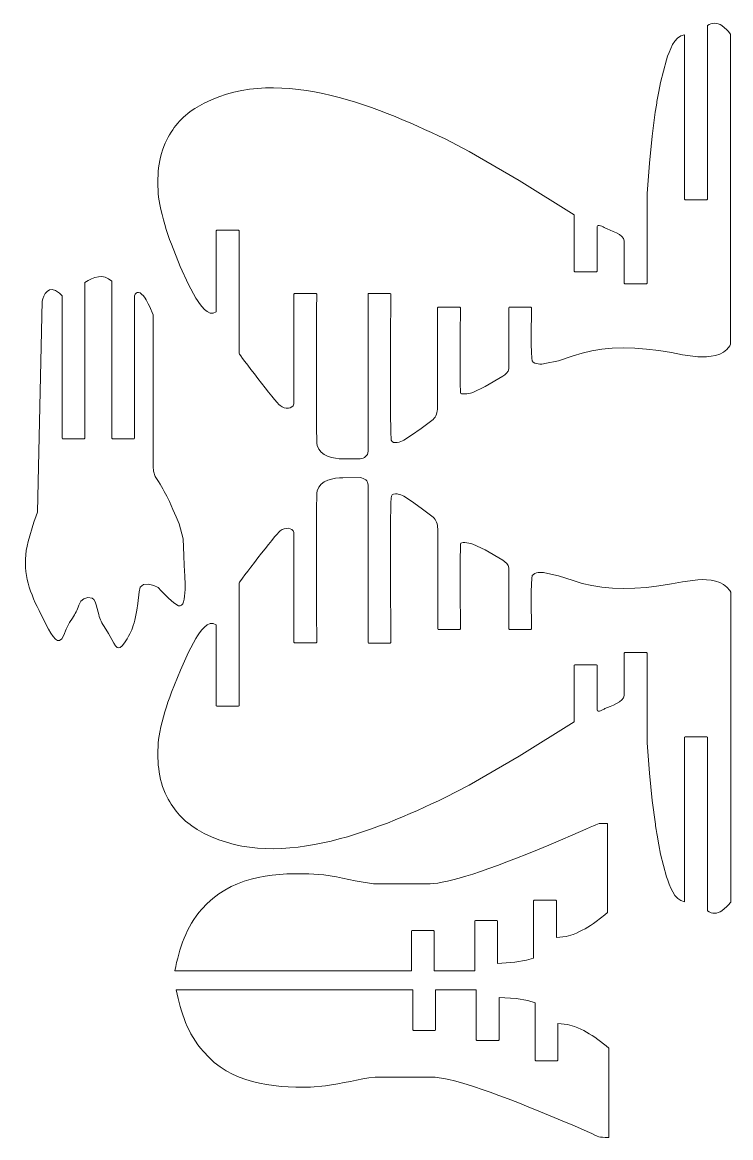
# Model space of a CAD drawing. Header units: inches. Extents: x -12.5 to 8.5, y -8.4 to 12.1.
# Drawn here: x -6.29 to -2.83, y 5.4 to 10.84 of the extents above; entities that cross this region are included whole.
import ezdxf

# ---------------------------------------------------------------- set-up
doc = ezdxf.new("R2010")
doc.units = ezdxf.units.IN
doc.header["$MEASUREMENT"] = 0
doc.layers.add('Layer 1', color=7, linetype='Continuous')

msp = doc.modelspace()

# ---------------------------------------------------------------- linework, layer by layer
at = {"layer": 'Layer 1', "color": 1, "lineweight": 9}
for points, knots in [([(-3.3493, 9.7701), (-3.3515, 9.8018), (-3.4172, 9.8209), (-3.4438, 9.8338), (-3.4438, 9.8338), (-3.4497, 9.8374), (-3.4814, 9.8559), (-3.4821, 9.8399), (-3.4821, 9.8399), (-3.4821, 9.8399), (-3.4821, 9.6227), (-3.4821, 9.6227), (-3.4821, 9.6227), (-3.4821, 9.6227), (-3.4849, 9.6199), (-3.4849, 9.6199), (-3.4849, 9.6199), (-3.4849, 9.6199), (-3.5904, 9.6199), (-3.5904, 9.6199), (-3.5904, 9.6199), (-3.5904, 9.6199), (-3.5932, 9.6227), (-3.5932, 9.6227), (-3.5932, 9.6227), (-3.5932, 9.6227), (-3.5932, 9.898), (-3.5932, 9.898), (-3.5932, 9.898), (-3.5932, 9.898), (-3.8616, 10.0655), (-3.8616, 10.0655), (-3.8616, 10.0655), (-3.8616, 10.0655), (-4.1068, 10.2068), (-4.1068, 10.2068), (-4.1068, 10.2068), (-4.1068, 10.2068), (-4.2235, 10.2676), (-4.2235, 10.2676), (-4.2235, 10.2676), (-4.5645, 10.4316), (-5.0698, 10.6419), (-5.4328, 10.4232), (-5.4328, 10.4232), (-5.4987, 10.3835), (-5.5464, 10.3319), (-5.5808, 10.2633), (-5.5808, 10.2633), (-5.6246, 10.1758), (-5.6305, 10.0798), (-5.621, 9.9839), (-5.621, 9.9839), (-5.621, 9.9839), (-5.6155, 9.9479), (-5.6155, 9.9479), (-5.6155, 9.9479), (-5.602, 9.8811), (-5.5824, 9.8174), (-5.5583, 9.7537), (-5.5583, 9.7537), (-5.5583, 9.7537), (-5.5151, 9.6454), (-5.5151, 9.6454), (-5.5151, 9.6454), (-5.5151, 9.6454), (-5.4753, 9.558), (-5.4753, 9.558), (-5.4753, 9.558), (-5.4753, 9.558), (-5.4389, 9.4914), (-5.4389, 9.4914), (-5.4389, 9.4914), (-5.4206, 9.4631), (-5.3811, 9.3947), (-5.3398, 9.4248), (-5.3398, 9.4248), (-5.3398, 9.4248), (-5.3398, 9.8194), (-5.3398, 9.8194), (-5.3398, 9.8194), (-5.3398, 9.8194), (-5.3369, 9.8222), (-5.3369, 9.8222), (-5.3369, 9.8222), (-5.3369, 9.8222), (-5.2315, 9.8222), (-5.2315, 9.8222), (-5.2315, 9.8222), (-5.2315, 9.8222), (-5.2287, 9.8194), (-5.2287, 9.8194), (-5.2287, 9.8194), (-5.2287, 9.8194), (-5.2287, 9.221), (-5.2287, 9.221), (-5.2287, 9.221), (-5.2272, 9.2165), (-5.0509, 8.9839), (-5.0285, 8.9668), (-5.0285, 8.9668), (-5.0037, 8.948), (-4.9676, 8.9495), (-4.9609, 8.9747), (-4.9609, 8.9747), (-4.9609, 8.9747), (-4.9609, 9.5102), (-4.9609, 9.5102), (-4.9609, 9.5102), (-4.9609, 9.5102), (-4.9581, 9.5131), (-4.9581, 9.5131), (-4.9581, 9.5131), (-4.9581, 9.5131), (-4.8527, 9.5131), (-4.8527, 9.5131), (-4.8527, 9.5131), (-4.8527, 9.5131), (-4.8498, 9.5102), (-4.8498, 9.5102), (-4.8498, 9.5102), (-4.8498, 9.4277), (-4.8546, 8.7974), (-4.8478, 8.7717), (-4.8478, 8.7717), (-4.8337, 8.7187), (-4.7667, 8.7075), (-4.7218, 8.7073), (-4.7218, 8.7073), (-4.7218, 8.7073), (-4.6385, 8.7068), (-4.6385, 8.7068), (-4.6385, 8.7068), (-4.6173, 8.7101), (-4.5994, 8.7205), (-4.5994, 8.7442), (-4.5994, 8.7442), (-4.5994, 8.7442), (-4.5994, 9.5114), (-4.5994, 9.5114), (-4.5994, 9.5114), (-4.5994, 9.5114), (-4.5966, 9.5142), (-4.5966, 9.5142), (-4.5966, 9.5142), (-4.5966, 9.5142), (-4.4912, 9.5142), (-4.4912, 9.5142), (-4.4912, 9.5142), (-4.4912, 9.5142), (-4.4884, 9.5114), (-4.4884, 9.5114), (-4.4884, 9.5114), (-4.4884, 9.4366), (-4.4932, 8.8162), (-4.4859, 8.7977), (-4.4859, 8.7977), (-4.4775, 8.7764), (-4.438, 8.7898), (-4.4253, 8.7979), (-4.4253, 8.7979), (-4.4253, 8.7979), (-4.3878, 8.8219), (-4.3878, 8.8219), (-4.3878, 8.8219), (-4.3878, 8.8219), (-4.3406, 8.8556), (-4.3406, 8.8556), (-4.3406, 8.8556), (-4.3406, 8.8556), (-4.2819, 8.8996), (-4.2819, 8.8996), (-4.2819, 8.8996), (-4.2661, 8.9132), (-4.2608, 8.9341), (-4.2598, 8.9573), (-4.2598, 8.9573), (-4.2598, 8.9573), (-4.2598, 9.4444), (-4.2598, 9.4444), (-4.2598, 9.4444), (-4.2598, 9.4444), (-4.2569, 9.4472), (-4.2569, 9.4472), (-4.2569, 9.4472), (-4.2569, 9.4472), (-4.1515, 9.4472), (-4.1515, 9.4472), (-4.1515, 9.4472), (-4.1515, 9.4472), (-4.1487, 9.4444), (-4.1487, 9.4444), (-4.1487, 9.4444), (-4.1487, 9.4051), (-4.1527, 9.0315), (-4.1471, 9.0264), (-4.1471, 9.0264), (-4.1395, 9.0195), (-4.0956, 9.0279), (-4.0883, 9.0314), (-4.0883, 9.0314), (-4.0883, 9.0314), (-4.0279, 9.0598), (-4.0279, 9.0598), (-4.0279, 9.0598), (-4.0279, 9.0598), (-3.9416, 9.1099), (-3.9416, 9.1099), (-3.9416, 9.1099), (-3.93, 9.1186), (-3.9138, 9.1308), (-3.913, 9.1467), (-3.913, 9.1467), (-3.913, 9.1467), (-3.913, 9.4446), (-3.913, 9.4446), (-3.913, 9.4446), (-3.913, 9.4446), (-3.9102, 9.4474), (-3.9102, 9.4474), (-3.9102, 9.4474), (-3.9102, 9.4474), (-3.8048, 9.4474), (-3.8048, 9.4474), (-3.8048, 9.4474), (-3.8048, 9.4474), (-3.802, 9.4446), (-3.802, 9.4446), (-3.802, 9.4446), (-3.802, 9.4114), (-3.8073, 9.1992), (-3.7983, 9.1847), (-3.7983, 9.1847), (-3.7871, 9.1666), (-3.7539, 9.1678), (-3.7365, 9.1716), (-3.7365, 9.1716), (-3.7365, 9.1716), (-3.6709, 9.1857), (-3.6709, 9.1857), (-3.6709, 9.1857), (-3.6709, 9.1857), (-3.5991, 9.2096), (-3.5991, 9.2096), (-3.5991, 9.2096), (-3.5991, 9.2096), (-3.5546, 9.2232), (-3.5546, 9.2232), (-3.5546, 9.2232), (-3.5546, 9.2232), (-3.5079, 9.2339), (-3.5079, 9.2339), (-3.5079, 9.2339), (-3.5079, 9.2339), (-3.4589, 9.2416), (-3.4589, 9.2416), (-3.4589, 9.2416), (-3.4589, 9.2416), (-3.4077, 9.2463), (-3.4077, 9.2463), (-3.4077, 9.2463), (-3.4077, 9.2463), (-3.3543, 9.2481), (-3.3543, 9.2481), (-3.3543, 9.2481), (-3.3543, 9.2481), (-3.2986, 9.2469), (-3.2986, 9.2469), (-3.2986, 9.2469), (-3.2986, 9.2469), (-3.2408, 9.2427), (-3.2408, 9.2427), (-3.2408, 9.2427), (-3.2408, 9.2427), (-3.1807, 9.2356), (-3.1807, 9.2356), (-3.1807, 9.2356), (-3.1807, 9.2356), (-3.1184, 9.2255), (-3.1184, 9.2255), (-3.1184, 9.2255), (-3.1184, 9.2255), (-3.0655, 9.2151), (-3.0655, 9.2151), (-3.0655, 9.2151), (-3.0655, 9.2151), (-2.9905, 9.2053), (-2.9905, 9.2053), (-2.9905, 9.2053), (-2.936, 9.203), (-2.8672, 9.2061), (-2.835, 9.258), (-2.835, 9.258), (-2.835, 9.258), (-2.8304, 9.2663), (-2.8304, 9.2663), (-2.8304, 9.2663), (-2.8304, 9.2663), (-2.8304, 10.7786), (-2.8304, 10.7786), (-2.8304, 10.7786), (-2.8304, 10.7786), (-2.8425, 10.7932), (-2.8425, 10.7932), (-2.8425, 10.7932), (-2.8425, 10.7932), (-2.8486, 10.7998), (-2.8486, 10.7998), (-2.8486, 10.7998), (-2.8486, 10.7998), (-2.873, 10.8205), (-2.873, 10.8205), (-2.873, 10.8205), (-2.8968, 10.8349), (-2.9205, 10.8367), (-2.9439, 10.8206), (-2.9439, 10.8206), (-2.9439, 10.8206), (-2.9439, 9.9735), (-2.9439, 9.9735), (-2.9439, 9.9735), (-2.9439, 9.9735), (-2.9467, 9.9707), (-2.9467, 9.9707), (-2.9467, 9.9707), (-2.9467, 9.9707), (-3.0522, 9.9707), (-3.0522, 9.9707), (-3.0522, 9.9707), (-3.0522, 9.9707), (-3.055, 9.9735), (-3.055, 9.9735), (-3.055, 9.9735), (-3.055, 9.9735), (-3.055, 10.7763), (-3.055, 10.7763), (-3.055, 10.7763), (-3.1078, 10.7685), (-3.1286, 10.6964), (-3.1437, 10.6541), (-3.1437, 10.6541), (-3.1437, 10.6541), (-3.1725, 10.5437), (-3.1725, 10.5437), (-3.1725, 10.5437), (-3.1725, 10.5437), (-3.1813, 10.4989), (-3.1813, 10.4989), (-3.1813, 10.4989), (-3.1813, 10.4989), (-3.1898, 10.4504), (-3.1898, 10.4504), (-3.1898, 10.4504), (-3.1898, 10.4504), (-3.1979, 10.3979), (-3.1979, 10.3979), (-3.1979, 10.3979), (-3.1979, 10.3979), (-3.2129, 10.2813), (-3.2129, 10.2813), (-3.2129, 10.2813), (-3.2129, 10.2813), (-3.2264, 10.1492), (-3.2264, 10.1492), (-3.2264, 10.1492), (-3.2264, 10.1492), (-3.2383, 10.0015), (-3.2383, 10.0015), (-3.2383, 10.0015), (-3.2383, 10.0015), (-3.2383, 9.5635), (-3.2383, 9.5635), (-3.2383, 9.5635), (-3.2383, 9.5635), (-3.2411, 9.5607), (-3.2411, 9.5607), (-3.2411, 9.5607), (-3.2411, 9.5607), (-3.3465, 9.5607), (-3.3465, 9.5607), (-3.3465, 9.5607), (-3.3465, 9.5607), (-3.3493, 9.5635), (-3.3493, 9.5635), (-3.3493, 9.5635), (-3.3493, 9.5635), (-3.3493, 9.7701), (-3.3493, 9.7701)], [0, 0, 0, 0, 0.010309, 0.010309, 0.010309, 0.010309, 0.020619, 0.020619, 0.020619, 0.020619, 0.030928, 0.030928, 0.030928, 0.030928, 0.041237, 0.041237, 0.041237, 0.041237, 0.051546, 0.051546, 0.051546, 0.051546, 0.061856, 0.061856, 0.061856, 0.061856, 0.072165, 0.072165, 0.072165, 0.072165, 0.082474, 0.082474, 0.082474, 0.082474, 0.092784, 0.092784, 0.092784, 0.092784, 0.103093, 0.103093, 0.103093, 0.103093, 0.113402, 0.113402, 0.113402, 0.113402, 0.123711, 0.123711, 0.123711, 0.123711, 0.134021, 0.134021, 0.134021, 0.134021, 0.14433, 0.14433, 0.14433, 0.14433, 0.154639, 0.154639, 0.154639, 0.154639, 0.164948, 0.164948, 0.164948, 0.164948, 0.175258, 0.175258, 0.175258, 0.175258, 0.185567, 0.185567, 0.185567, 0.185567, 0.195876, 0.195876, 0.195876, 0.195876, 0.206186, 0.206186, 0.206186, 0.206186, 0.216495, 0.216495, 0.216495, 0.216495, 0.226804, 0.226804, 0.226804, 0.226804, 0.237113, 0.237113, 0.237113, 0.237113, 0.247423, 0.247423, 0.247423, 0.247423, 0.257732, 0.257732, 0.257732, 0.257732, 0.268041, 0.268041, 0.268041, 0.268041, 0.278351, 0.278351, 0.278351, 0.278351, 0.28866, 0.28866, 0.28866, 0.28866, 0.298969, 0.298969, 0.298969, 0.298969, 0.309278, 0.309278, 0.309278, 0.309278, 0.319588, 0.319588, 0.319588, 0.319588, 0.329897, 0.329897, 0.329897, 0.329897, 0.340206, 0.340206, 0.340206, 0.340206, 0.350515, 0.350515, 0.350515, 0.350515, 0.360825, 0.360825, 0.360825, 0.360825, 0.371134, 0.371134, 0.371134, 0.371134, 0.381443, 0.381443, 0.381443, 0.381443, 0.391753, 0.391753, 0.391753, 0.391753, 0.402062, 0.402062, 0.402062, 0.402062, 0.412371, 0.412371, 0.412371, 0.412371, 0.42268, 0.42268, 0.42268, 0.42268, 0.43299, 0.43299, 0.43299, 0.43299, 0.443299, 0.443299, 0.443299, 0.443299, 0.453608, 0.453608, 0.453608, 0.453608, 0.463918, 0.463918, 0.463918, 0.463918, 0.474227, 0.474227, 0.474227, 0.474227, 0.484536, 0.484536, 0.484536, 0.484536, 0.494845, 0.494845, 0.494845, 0.494845, 0.505155, 0.505155, 0.505155, 0.505155, 0.515464, 0.515464, 0.515464, 0.515464, 0.525773, 0.525773, 0.525773, 0.525773, 0.536082, 0.536082, 0.536082, 0.536082, 0.546392, 0.546392, 0.546392, 0.546392, 0.556701, 0.556701, 0.556701, 0.556701, 0.56701, 0.56701, 0.56701, 0.56701, 0.57732, 0.57732, 0.57732, 0.57732, 0.587629, 0.587629, 0.587629, 0.587629, 0.597938, 0.597938, 0.597938, 0.597938, 0.608247, 0.608247, 0.608247, 0.608247, 0.618557, 0.618557, 0.618557, 0.618557, 0.628866, 0.628866, 0.628866, 0.628866, 0.639175, 0.639175, 0.639175, 0.639175, 0.649485, 0.649485, 0.649485, 0.649485, 0.659794, 0.659794, 0.659794, 0.659794, 0.670103, 0.670103, 0.670103, 0.670103, 0.680412, 0.680412, 0.680412, 0.680412, 0.690722, 0.690722, 0.690722, 0.690722, 0.701031, 0.701031, 0.701031, 0.701031, 0.71134, 0.71134, 0.71134, 0.71134, 0.721649, 0.721649, 0.721649, 0.721649, 0.731959, 0.731959, 0.731959, 0.731959, 0.742268, 0.742268, 0.742268, 0.742268, 0.752577, 0.752577, 0.752577, 0.752577, 0.762887, 0.762887, 0.762887, 0.762887, 0.773196, 0.773196, 0.773196, 0.773196, 0.783505, 0.783505, 0.783505, 0.783505, 0.793814, 0.793814, 0.793814, 0.793814, 0.804124, 0.804124, 0.804124, 0.804124, 0.814433, 0.814433, 0.814433, 0.814433, 0.824742, 0.824742, 0.824742, 0.824742, 0.835052, 0.835052, 0.835052, 0.835052, 0.845361, 0.845361, 0.845361, 0.845361, 0.85567, 0.85567, 0.85567, 0.85567, 0.865979, 0.865979, 0.865979, 0.865979, 0.876289, 0.876289, 0.876289, 0.876289, 0.886598, 0.886598, 0.886598, 0.886598, 0.896907, 0.896907, 0.896907, 0.896907, 0.907216, 0.907216, 0.907216, 0.907217, 0.917526, 0.917526, 0.917526, 0.917526, 0.927835, 0.927835, 0.927835, 0.927835, 0.938144, 0.938144, 0.938144, 0.938144, 0.948454, 0.948454, 0.948454, 0.948454, 0.958763, 0.958763, 0.958763, 0.958763, 0.969072, 0.969072, 0.969072, 0.969072, 0.979381, 0.979381, 0.979381, 0.979381, 0.989691, 0.989691, 0.989691, 0.989691, 1, 1, 1, 1]), ([(-6.2121, 8.4466), (-6.2121, 8.4466), (-6.1885, 9.4763), (-6.1885, 9.4763), (-6.1885, 9.4763), (-6.1838, 9.5033), (-6.159, 9.5635), (-6.1046, 9.5156), (-6.1046, 9.5156), (-6.1046, 9.5156), (-6.0922, 9.5026), (-6.0922, 9.5026), (-6.0922, 9.5026), (-6.0922, 9.5026), (-6.0922, 8.8077), (-6.0922, 8.8077), (-6.0922, 8.8077), (-6.0922, 8.8077), (-6.0894, 8.8049), (-6.0894, 8.8049), (-6.0894, 8.8049), (-6.0894, 8.8049), (-5.9839, 8.8049), (-5.9839, 8.8049), (-5.9839, 8.8049), (-5.9839, 8.8049), (-5.9811, 8.8077), (-5.9811, 8.8077), (-5.9811, 8.8077), (-5.9811, 8.8077), (-5.9811, 9.5677), (-5.9811, 9.5677), (-5.9811, 9.5677), (-5.9385, 9.5941), (-5.8901, 9.6135), (-5.8491, 9.5732), (-5.8491, 9.5732), (-5.8491, 9.5732), (-5.8491, 8.8077), (-5.8491, 8.8077), (-5.8491, 8.8077), (-5.8491, 8.8077), (-5.8463, 8.8049), (-5.8463, 8.8049), (-5.8463, 8.8049), (-5.8463, 8.8049), (-5.7409, 8.8049), (-5.7409, 8.8049), (-5.7409, 8.8049), (-5.7409, 8.8049), (-5.7381, 8.8077), (-5.7381, 8.8077), (-5.7381, 8.8077), (-5.7381, 8.8077), (-5.7381, 9.5029), (-5.7381, 9.5029), (-5.7381, 9.5029), (-5.7317, 9.5258), (-5.7096, 9.5259), (-5.6872, 9.4916), (-5.6872, 9.4916), (-5.6872, 9.4916), (-5.6821, 9.4833), (-5.6821, 9.4833), (-5.6821, 9.4833), (-5.6821, 9.4833), (-5.6712, 9.4629), (-5.6712, 9.4629), (-5.6712, 9.4629), (-5.6712, 9.4629), (-5.6656, 9.4512), (-5.6656, 9.4512), (-5.6656, 9.4512), (-5.6656, 9.4512), (-5.648, 9.4096), (-5.648, 9.4096), (-5.648, 9.4096), (-5.648, 9.4096), (-5.648, 8.7034), (-5.648, 8.7034), (-5.648, 8.7034), (-5.648, 8.7034), (-5.6481, 8.6699), (-5.6481, 8.6699), (-5.6481, 8.6699), (-5.6481, 8.6699), (-5.6461, 8.6466), (-5.6461, 8.6466), (-5.6461, 8.6466), (-5.6461, 8.6466), (-5.6371, 8.6214), (-5.6371, 8.6214), (-5.6371, 8.6214), (-5.6371, 8.6214), (-5.6213, 8.5958), (-5.6213, 8.5958), (-5.6213, 8.5958), (-5.6016, 8.563), (-5.5848, 8.5342), (-5.5685, 8.4993), (-5.5685, 8.4993), (-5.5685, 8.4993), (-5.5513, 8.4607), (-5.5513, 8.4607), (-5.5513, 8.4607), (-5.5513, 8.4607), (-5.5357, 8.4244), (-5.5357, 8.4244), (-5.5357, 8.4244), (-5.5357, 8.4244), (-5.5209, 8.3901), (-5.5209, 8.3901), (-5.5209, 8.3901), (-5.5209, 8.3901), (-5.5012, 8.3175), (-5.5012, 8.3175), (-5.5012, 8.3175), (-5.5012, 8.3175), (-5.498, 8.235), (-5.498, 8.235), (-5.498, 8.235), (-5.498, 8.235), (-5.4961, 8.1869), (-5.4961, 8.1869), (-5.4961, 8.1869), (-5.4961, 8.1537), (-5.4761, 7.9753), (-5.5236, 7.9903), (-5.5236, 7.9903), (-5.5236, 7.9903), (-5.547, 8.0052), (-5.547, 8.0052), (-5.547, 8.0052), (-5.547, 8.0052), (-5.5724, 8.027), (-5.5724, 8.027), (-5.5724, 8.027), (-5.5724, 8.027), (-5.608, 8.0627), (-5.608, 8.0627), (-5.608, 8.0627), (-5.608, 8.0627), (-5.6239, 8.0788), (-5.6239, 8.0788), (-5.6239, 8.0788), (-5.6239, 8.0788), (-5.6448, 8.089), (-5.6448, 8.089), (-5.6448, 8.089), (-5.6448, 8.089), (-5.6709, 8.095), (-5.6709, 8.095), (-5.6709, 8.095), (-5.6709, 8.095), (-5.6952, 8.0942), (-5.6952, 8.0942), (-5.6952, 8.0942), (-5.6952, 8.0942), (-5.711, 8.0818), (-5.711, 8.0818), (-5.711, 8.0818), (-5.711, 8.0818), (-5.7162, 8.0581), (-5.7162, 8.0581), (-5.7162, 8.0581), (-5.7162, 8.0581), (-5.7223, 8.0011), (-5.7223, 8.0011), (-5.7223, 8.0011), (-5.7223, 8.0011), (-5.7273, 7.9684), (-5.7273, 7.9684), (-5.7273, 7.9684), (-5.7273, 7.9684), (-5.7368, 7.9204), (-5.7368, 7.9204), (-5.7368, 7.9204), (-5.7483, 7.8801), (-5.7532, 7.8658), (-5.7749, 7.8298), (-5.7749, 7.8298), (-5.7749, 7.8298), (-5.7749, 7.8298), (-5.7749, 7.8298), (-5.7749, 7.8298), (-5.8142, 7.7672), (-5.821, 7.773), (-5.8493, 7.8254), (-5.8493, 7.8254), (-5.8493, 7.8254), (-5.8651, 7.8543), (-5.8651, 7.8543), (-5.8651, 7.8543), (-5.8651, 7.8543), (-5.8869, 7.8889), (-5.8869, 7.8889), (-5.8869, 7.8889), (-5.9036, 7.918), (-5.9074, 7.926), (-5.9161, 7.9587), (-5.9161, 7.9587), (-5.9161, 7.9587), (-5.9252, 7.9945), (-5.9252, 7.9945), (-5.9252, 7.9945), (-5.9252, 7.9945), (-5.9305, 8.0094), (-5.9305, 8.0094), (-5.9305, 8.0094), (-5.9305, 8.0094), (-5.937, 8.0203), (-5.937, 8.0203), (-5.937, 8.0203), (-5.937, 8.0203), (-5.9456, 8.027), (-5.9456, 8.027), (-5.9456, 8.027), (-5.9456, 8.027), (-5.9662, 8.0304), (-5.9662, 8.0304), (-5.9662, 8.0304), (-5.9662, 8.0304), (-5.9859, 8.0244), (-5.9859, 8.0244), (-5.9859, 8.0244), (-5.9859, 8.0244), (-6.0005, 8.0127), (-6.0005, 8.0127), (-6.0005, 8.0127), (-6.0005, 8.0127), (-6.0056, 8.0034), (-6.0056, 8.0034), (-6.0056, 8.0034), (-6.0056, 8.0034), (-6.0097, 7.9928), (-6.0097, 7.9928), (-6.0097, 7.9928), (-6.0198, 7.9676), (-6.0264, 7.9528), (-6.0418, 7.9301), (-6.0418, 7.9301), (-6.0418, 7.9301), (-6.0555, 7.9093), (-6.0555, 7.9093), (-6.0555, 7.9093), (-6.0555, 7.9093), (-6.072, 7.8756), (-6.072, 7.8756), (-6.072, 7.8756), (-6.1021, 7.7851), (-6.1262, 7.8212), (-6.1575, 7.8765), (-6.1575, 7.8765), (-6.1575, 7.8765), (-6.1936, 7.9466), (-6.1936, 7.9466), (-6.1936, 7.9466), (-6.1936, 7.9466), (-6.204, 7.9669), (-6.204, 7.9669), (-6.204, 7.9669), (-6.2566, 8.0707), (-6.286, 8.1641), (-6.2627, 8.2808), (-6.2627, 8.2808), (-6.2627, 8.2808), (-6.2572, 8.3036), (-6.2572, 8.3036), (-6.2572, 8.3036), (-6.2572, 8.3036), (-6.2298, 8.3981), (-6.2298, 8.3981), (-6.2298, 8.3981), (-6.2298, 8.3981), (-6.2181, 8.4295), (-6.2181, 8.4295), (-6.2181, 8.4295), (-6.2181, 8.4295), (-6.2121, 8.4466), (-6.2121, 8.4466)], [0, 0, 0, 0, 0.014286, 0.014286, 0.014286, 0.014286, 0.028571, 0.028571, 0.028571, 0.028571, 0.042857, 0.042857, 0.042857, 0.042857, 0.057143, 0.057143, 0.057143, 0.057143, 0.071429, 0.071429, 0.071429, 0.071429, 0.085714, 0.085714, 0.085714, 0.085714, 0.1, 0.1, 0.1, 0.1, 0.114286, 0.114286, 0.114286, 0.114286, 0.128571, 0.128571, 0.128571, 0.128571, 0.142857, 0.142857, 0.142857, 0.142857, 0.157143, 0.157143, 0.157143, 0.157143, 0.171429, 0.171429, 0.171429, 0.171429, 0.185714, 0.185714, 0.185714, 0.185714, 0.2, 0.2, 0.2, 0.2, 0.214286, 0.214286, 0.214286, 0.214286, 0.228571, 0.228571, 0.228571, 0.228571, 0.242857, 0.242857, 0.242857, 0.242857, 0.257143, 0.257143, 0.257143, 0.257143, 0.271429, 0.271429, 0.271429, 0.271429, 0.285714, 0.285714, 0.285714, 0.285714, 0.3, 0.3, 0.3, 0.3, 0.314286, 0.314286, 0.314286, 0.314286, 0.328571, 0.328571, 0.328571, 0.328571, 0.342857, 0.342857, 0.342857, 0.342857, 0.357143, 0.357143, 0.357143, 0.357143, 0.371429, 0.371429, 0.371429, 0.371429, 0.385714, 0.385714, 0.385714, 0.385714, 0.4, 0.4, 0.4, 0.4, 0.414286, 0.414286, 0.414286, 0.414286, 0.428571, 0.428571, 0.428571, 0.428571, 0.442857, 0.442857, 0.442857, 0.442857, 0.457143, 0.457143, 0.457143, 0.457143, 0.471429, 0.471429, 0.471429, 0.471429, 0.485714, 0.485714, 0.485714, 0.485714, 0.5, 0.5, 0.5, 0.5, 0.514286, 0.514286, 0.514286, 0.514286, 0.528571, 0.528571, 0.528571, 0.528571, 0.542857, 0.542857, 0.542857, 0.542857, 0.557143, 0.557143, 0.557143, 0.557143, 0.571429, 0.571429, 0.571429, 0.571429, 0.585714, 0.585714, 0.585714, 0.585714, 0.6, 0.6, 0.6, 0.6, 0.614286, 0.614286, 0.614286, 0.614286, 0.628571, 0.628571, 0.628571, 0.628571, 0.642857, 0.642857, 0.642857, 0.642857, 0.657143, 0.657143, 0.657143, 0.657143, 0.671429, 0.671429, 0.671429, 0.671429, 0.685714, 0.685714, 0.685714, 0.685714, 0.7, 0.7, 0.7, 0.7, 0.714286, 0.714286, 0.714286, 0.714286, 0.728571, 0.728571, 0.728571, 0.728571, 0.742857, 0.742857, 0.742857, 0.742857, 0.757143, 0.757143, 0.757143, 0.757143, 0.771429, 0.771429, 0.771429, 0.771429, 0.785714, 0.785714, 0.785714, 0.785714, 0.8, 0.8, 0.8, 0.8, 0.814286, 0.814286, 0.814286, 0.814286, 0.828571, 0.828571, 0.828571, 0.828571, 0.842857, 0.842857, 0.842857, 0.842857, 0.857143, 0.857143, 0.857143, 0.857143, 0.871429, 0.871429, 0.871429, 0.871429, 0.885714, 0.885714, 0.885714, 0.885714, 0.9, 0.9, 0.9, 0.9, 0.914286, 0.914286, 0.914286, 0.914286, 0.928571, 0.928571, 0.928571, 0.928571, 0.942857, 0.942857, 0.942857, 0.942857, 0.957143, 0.957143, 0.957143, 0.957143, 0.971429, 0.971429, 0.971429, 0.971429, 0.985714, 0.985714, 0.985714, 0.985714, 1, 1, 1, 1]), ([(-3.3491, 7.5524), (-3.3514, 7.5206), (-3.417, 7.5015), (-3.4436, 7.4886), (-3.4436, 7.4886), (-3.4495, 7.4851), (-3.4812, 7.4666), (-3.4819, 7.4825), (-3.4819, 7.4825), (-3.4819, 7.4825), (-3.4819, 7.6998), (-3.4819, 7.6998), (-3.4819, 7.6998), (-3.4819, 7.6998), (-3.4847, 7.7026), (-3.4847, 7.7026), (-3.4847, 7.7026), (-3.4847, 7.7026), (-3.5902, 7.7026), (-3.5902, 7.7026), (-3.5902, 7.7026), (-3.5902, 7.7026), (-3.593, 7.6998), (-3.593, 7.6998), (-3.593, 7.6998), (-3.593, 7.6998), (-3.593, 7.4244), (-3.593, 7.4244), (-3.593, 7.4244), (-3.593, 7.4244), (-3.8614, 7.257), (-3.8614, 7.257), (-3.8614, 7.257), (-3.8614, 7.257), (-4.1066, 7.1156), (-4.1066, 7.1156), (-4.1066, 7.1156), (-4.1066, 7.1156), (-4.2233, 7.0548), (-4.2233, 7.0548), (-4.2233, 7.0548), (-4.5644, 6.8908), (-5.0696, 6.6806), (-5.4327, 6.8992), (-5.4327, 6.8992), (-5.4985, 6.9389), (-5.5462, 6.9905), (-5.5806, 7.0591), (-5.5806, 7.0591), (-5.6245, 7.1466), (-5.6303, 7.2427), (-5.6208, 7.3385), (-5.6208, 7.3385), (-5.6208, 7.3385), (-5.6153, 7.3745), (-5.6153, 7.3745), (-5.6153, 7.3745), (-5.6018, 7.4413), (-5.5822, 7.505), (-5.5581, 7.5687), (-5.5581, 7.5687), (-5.5581, 7.5687), (-5.5149, 7.677), (-5.5149, 7.677), (-5.5149, 7.677), (-5.5149, 7.677), (-5.4751, 7.7644), (-5.4751, 7.7644), (-5.4751, 7.7644), (-5.4751, 7.7644), (-5.4388, 7.831), (-5.4388, 7.831), (-5.4388, 7.831), (-5.4205, 7.8593), (-5.3809, 7.9277), (-5.3396, 7.8977), (-5.3396, 7.8977), (-5.3396, 7.8977), (-5.3396, 7.503), (-5.3396, 7.503), (-5.3396, 7.503), (-5.3396, 7.503), (-5.3368, 7.5002), (-5.3368, 7.5002), (-5.3368, 7.5002), (-5.3368, 7.5002), (-5.2313, 7.5002), (-5.2313, 7.5002), (-5.2313, 7.5002), (-5.2313, 7.5002), (-5.2285, 7.503), (-5.2285, 7.503), (-5.2285, 7.503), (-5.2285, 7.503), (-5.2285, 8.1014), (-5.2285, 8.1014), (-5.2285, 8.1014), (-5.227, 8.1059), (-5.0508, 8.3386), (-5.0283, 8.3556), (-5.0283, 8.3556), (-5.0036, 8.3745), (-4.9674, 8.3729), (-4.9607, 8.3477), (-4.9607, 8.3477), (-4.9607, 8.3477), (-4.9607, 7.8122), (-4.9607, 7.8122), (-4.9607, 7.8122), (-4.9607, 7.8122), (-4.9579, 7.8094), (-4.9579, 7.8094), (-4.9579, 7.8094), (-4.9579, 7.8094), (-4.8525, 7.8094), (-4.8525, 7.8094), (-4.8525, 7.8094), (-4.8525, 7.8094), (-4.8496, 7.8122), (-4.8496, 7.8122), (-4.8496, 7.8122), (-4.8496, 7.8948), (-4.8544, 8.525), (-4.8476, 8.5508), (-4.8476, 8.5508), (-4.8335, 8.6038), (-4.7665, 8.6149), (-4.7217, 8.6151), (-4.7217, 8.6151), (-4.7217, 8.6151), (-4.6383, 8.6156), (-4.6383, 8.6156), (-4.6383, 8.6156), (-4.6171, 8.6124), (-4.5992, 8.6019), (-4.5992, 8.5783), (-4.5992, 8.5783), (-4.5992, 8.5783), (-4.5992, 7.811), (-4.5992, 7.811), (-4.5992, 7.811), (-4.5992, 7.811), (-4.5964, 7.8082), (-4.5964, 7.8082), (-4.5964, 7.8082), (-4.5964, 7.8082), (-4.491, 7.8082), (-4.491, 7.8082), (-4.491, 7.8082), (-4.491, 7.8082), (-4.4882, 7.811), (-4.4882, 7.811), (-4.4882, 7.811), (-4.4882, 7.8858), (-4.493, 8.5063), (-4.4857, 8.5247), (-4.4857, 8.5247), (-4.4773, 8.546), (-4.4378, 8.5326), (-4.4251, 8.5245), (-4.4251, 8.5245), (-4.4251, 8.5245), (-4.3876, 8.5006), (-4.3876, 8.5006), (-4.3876, 8.5006), (-4.3876, 8.5006), (-4.3404, 8.4668), (-4.3404, 8.4668), (-4.3404, 8.4668), (-4.3404, 8.4668), (-4.2818, 8.4228), (-4.2818, 8.4228), (-4.2818, 8.4228), (-4.2659, 8.4093), (-4.2607, 8.3883), (-4.2596, 8.3651), (-4.2596, 8.3651), (-4.2596, 8.3651), (-4.2596, 7.8781), (-4.2596, 7.8781), (-4.2596, 7.8781), (-4.2596, 7.8781), (-4.2567, 7.8753), (-4.2567, 7.8753), (-4.2567, 7.8753), (-4.2567, 7.8753), (-4.1513, 7.8753), (-4.1513, 7.8753), (-4.1513, 7.8753), (-4.1513, 7.8753), (-4.1485, 7.8781), (-4.1485, 7.8781), (-4.1485, 7.8781), (-4.1485, 7.9173), (-4.1525, 8.291), (-4.1469, 8.2961), (-4.1469, 8.2961), (-4.1393, 8.303), (-4.0954, 8.2945), (-4.0881, 8.2911), (-4.0881, 8.2911), (-4.0881, 8.2911), (-4.0277, 8.2626), (-4.0277, 8.2626), (-4.0277, 8.2626), (-4.0277, 8.2626), (-3.9414, 8.2126), (-3.9414, 8.2126), (-3.9414, 8.2126), (-3.9298, 8.2039), (-3.9136, 8.1917), (-3.9128, 8.1757), (-3.9128, 8.1757), (-3.9128, 8.1757), (-3.9128, 7.8778), (-3.9128, 7.8778), (-3.9128, 7.8778), (-3.9128, 7.8778), (-3.91, 7.875), (-3.91, 7.875), (-3.91, 7.875), (-3.91, 7.875), (-3.8046, 7.875), (-3.8046, 7.875), (-3.8046, 7.875), (-3.8046, 7.875), (-3.8018, 7.8778), (-3.8018, 7.8778), (-3.8018, 7.8778), (-3.8018, 7.9111), (-3.8071, 8.1232), (-3.7981, 8.1377), (-3.7981, 8.1377), (-3.7869, 8.1558), (-3.7537, 8.1546), (-3.7364, 8.1509), (-3.7364, 8.1509), (-3.7364, 8.1509), (-3.6707, 8.1368), (-3.6707, 8.1368), (-3.6707, 8.1368), (-3.6707, 8.1368), (-3.599, 8.1129), (-3.599, 8.1129), (-3.599, 8.1129), (-3.599, 8.1129), (-3.5544, 8.0992), (-3.5544, 8.0992), (-3.5544, 8.0992), (-3.5544, 8.0992), (-3.5077, 8.0885), (-3.5077, 8.0885), (-3.5077, 8.0885), (-3.5077, 8.0885), (-3.4587, 8.0808), (-3.4587, 8.0808), (-3.4587, 8.0808), (-3.4587, 8.0808), (-3.4075, 8.0761), (-3.4075, 8.0761), (-3.4075, 8.0761), (-3.4075, 8.0761), (-3.3541, 8.0744), (-3.3541, 8.0744), (-3.3541, 8.0744), (-3.3541, 8.0744), (-3.2984, 8.0756), (-3.2984, 8.0756), (-3.2984, 8.0756), (-3.2984, 8.0756), (-3.2406, 8.0797), (-3.2406, 8.0797), (-3.2406, 8.0797), (-3.2406, 8.0797), (-3.1805, 8.0869), (-3.1805, 8.0869), (-3.1805, 8.0869), (-3.1805, 8.0869), (-3.1182, 8.0969), (-3.1182, 8.0969), (-3.1182, 8.0969), (-3.1182, 8.0969), (-3.0653, 8.1073), (-3.0653, 8.1073), (-3.0653, 8.1073), (-3.0653, 8.1073), (-2.9903, 8.1172), (-2.9903, 8.1172), (-2.9903, 8.1172), (-2.9358, 8.1195), (-2.867, 8.1163), (-2.8348, 8.0644), (-2.8348, 8.0644), (-2.8348, 8.0644), (-2.8302, 8.0561), (-2.8302, 8.0561), (-2.8302, 8.0561), (-2.8302, 8.0561), (-2.8302, 6.5439), (-2.8302, 6.5439), (-2.8302, 6.5439), (-2.8302, 6.5439), (-2.8423, 6.5292), (-2.8423, 6.5292), (-2.8423, 6.5292), (-2.8423, 6.5292), (-2.8484, 6.5226), (-2.8484, 6.5226), (-2.8484, 6.5226), (-2.8484, 6.5226), (-2.8728, 6.5019), (-2.8728, 6.5019), (-2.8728, 6.5019), (-2.8966, 6.4875), (-2.9203, 6.4857), (-2.9437, 6.5019), (-2.9437, 6.5019), (-2.9437, 6.5019), (-2.9437, 7.3489), (-2.9437, 7.3489), (-2.9437, 7.3489), (-2.9437, 7.3489), (-2.9465, 7.3517), (-2.9465, 7.3517), (-2.9465, 7.3517), (-2.9465, 7.3517), (-3.052, 7.3517), (-3.052, 7.3517), (-3.052, 7.3517), (-3.052, 7.3517), (-3.0548, 7.3489), (-3.0548, 7.3489), (-3.0548, 7.3489), (-3.0548, 7.3489), (-3.0548, 6.5461), (-3.0548, 6.5461), (-3.0548, 6.5461), (-3.1076, 6.554), (-3.1284, 6.626), (-3.1435, 6.6683), (-3.1435, 6.6683), (-3.1435, 6.6683), (-3.1723, 6.7787), (-3.1723, 6.7787), (-3.1723, 6.7787), (-3.1723, 6.7787), (-3.1811, 6.8235), (-3.1811, 6.8235), (-3.1811, 6.8235), (-3.1811, 6.8235), (-3.1896, 6.872), (-3.1896, 6.872), (-3.1896, 6.872), (-3.1896, 6.872), (-3.1977, 6.9245), (-3.1977, 6.9245), (-3.1977, 6.9245), (-3.1977, 6.9245), (-3.2127, 7.0411), (-3.2127, 7.0411), (-3.2127, 7.0411), (-3.2127, 7.0411), (-3.2262, 7.1733), (-3.2262, 7.1733), (-3.2262, 7.1733), (-3.2262, 7.1733), (-3.2381, 7.321), (-3.2381, 7.321), (-3.2381, 7.321), (-3.2381, 7.321), (-3.2381, 7.7589), (-3.2381, 7.7589), (-3.2381, 7.7589), (-3.2381, 7.7589), (-3.2409, 7.7618), (-3.2409, 7.7618), (-3.2409, 7.7618), (-3.2409, 7.7618), (-3.3463, 7.7618), (-3.3463, 7.7618), (-3.3463, 7.7618), (-3.3463, 7.7618), (-3.3491, 7.7589), (-3.3491, 7.7589), (-3.3491, 7.7589), (-3.3491, 7.7589), (-3.3491, 7.5524), (-3.3491, 7.5524)], [0, 0, 0, 0, 0.010309, 0.010309, 0.010309, 0.010309, 0.020619, 0.020619, 0.020619, 0.020619, 0.030928, 0.030928, 0.030928, 0.030928, 0.041237, 0.041237, 0.041237, 0.041237, 0.051546, 0.051546, 0.051546, 0.051546, 0.061856, 0.061856, 0.061856, 0.061856, 0.072165, 0.072165, 0.072165, 0.072165, 0.082474, 0.082474, 0.082474, 0.082474, 0.092784, 0.092784, 0.092784, 0.092784, 0.103093, 0.103093, 0.103093, 0.103093, 0.113402, 0.113402, 0.113402, 0.113402, 0.123711, 0.123711, 0.123711, 0.123711, 0.134021, 0.134021, 0.134021, 0.134021, 0.14433, 0.14433, 0.14433, 0.14433, 0.154639, 0.154639, 0.154639, 0.154639, 0.164948, 0.164948, 0.164948, 0.164948, 0.175258, 0.175258, 0.175258, 0.175258, 0.185567, 0.185567, 0.185567, 0.185567, 0.195876, 0.195876, 0.195876, 0.195876, 0.206186, 0.206186, 0.206186, 0.206186, 0.216495, 0.216495, 0.216495, 0.216495, 0.226804, 0.226804, 0.226804, 0.226804, 0.237113, 0.237113, 0.237113, 0.237113, 0.247423, 0.247423, 0.247423, 0.247423, 0.257732, 0.257732, 0.257732, 0.257732, 0.268041, 0.268041, 0.268041, 0.268041, 0.278351, 0.278351, 0.278351, 0.278351, 0.28866, 0.28866, 0.28866, 0.28866, 0.298969, 0.298969, 0.298969, 0.298969, 0.309278, 0.309278, 0.309278, 0.309278, 0.319588, 0.319588, 0.319588, 0.319588, 0.329897, 0.329897, 0.329897, 0.329897, 0.340206, 0.340206, 0.340206, 0.340206, 0.350515, 0.350515, 0.350515, 0.350515, 0.360825, 0.360825, 0.360825, 0.360825, 0.371134, 0.371134, 0.371134, 0.371134, 0.381443, 0.381443, 0.381443, 0.381443, 0.391753, 0.391753, 0.391753, 0.391753, 0.402062, 0.402062, 0.402062, 0.402062, 0.412371, 0.412371, 0.412371, 0.412371, 0.42268, 0.42268, 0.42268, 0.42268, 0.43299, 0.43299, 0.43299, 0.43299, 0.443299, 0.443299, 0.443299, 0.443299, 0.453608, 0.453608, 0.453608, 0.453608, 0.463918, 0.463918, 0.463918, 0.463918, 0.474227, 0.474227, 0.474227, 0.474227, 0.484536, 0.484536, 0.484536, 0.484536, 0.494845, 0.494845, 0.494845, 0.494845, 0.505155, 0.505155, 0.505155, 0.505155, 0.515464, 0.515464, 0.515464, 0.515464, 0.525773, 0.525773, 0.525773, 0.525773, 0.536082, 0.536082, 0.536082, 0.536082, 0.546392, 0.546392, 0.546392, 0.546392, 0.556701, 0.556701, 0.556701, 0.556701, 0.56701, 0.56701, 0.56701, 0.56701, 0.57732, 0.57732, 0.57732, 0.57732, 0.587629, 0.587629, 0.587629, 0.587629, 0.597938, 0.597938, 0.597938, 0.597938, 0.608247, 0.608247, 0.608247, 0.608247, 0.618557, 0.618557, 0.618557, 0.618557, 0.628866, 0.628866, 0.628866, 0.628866, 0.639175, 0.639175, 0.639175, 0.639175, 0.649485, 0.649485, 0.649485, 0.649485, 0.659794, 0.659794, 0.659794, 0.659794, 0.670103, 0.670103, 0.670103, 0.670103, 0.680412, 0.680412, 0.680412, 0.680412, 0.690722, 0.690722, 0.690722, 0.690722, 0.701031, 0.701031, 0.701031, 0.701031, 0.71134, 0.71134, 0.71134, 0.71134, 0.721649, 0.721649, 0.721649, 0.721649, 0.731959, 0.731959, 0.731959, 0.731959, 0.742268, 0.742268, 0.742268, 0.742268, 0.752577, 0.752577, 0.752577, 0.752577, 0.762887, 0.762887, 0.762887, 0.762887, 0.773196, 0.773196, 0.773196, 0.773196, 0.783505, 0.783505, 0.783505, 0.783505, 0.793814, 0.793814, 0.793814, 0.793814, 0.804124, 0.804124, 0.804124, 0.804124, 0.814433, 0.814433, 0.814433, 0.814433, 0.824742, 0.824742, 0.824742, 0.824742, 0.835052, 0.835052, 0.835052, 0.835052, 0.845361, 0.845361, 0.845361, 0.845361, 0.85567, 0.85567, 0.85567, 0.85567, 0.865979, 0.865979, 0.865979, 0.865979, 0.876289, 0.876289, 0.876289, 0.876289, 0.886598, 0.886598, 0.886598, 0.886598, 0.896907, 0.896907, 0.896907, 0.896907, 0.907216, 0.907216, 0.907216, 0.907217, 0.917526, 0.917526, 0.917526, 0.917526, 0.927835, 0.927835, 0.927835, 0.927835, 0.938144, 0.938144, 0.938144, 0.938144, 0.948454, 0.948454, 0.948454, 0.948454, 0.958763, 0.958763, 0.958763, 0.958763, 0.969072, 0.969072, 0.969072, 0.969072, 0.979381, 0.979381, 0.979381, 0.979381, 0.989691, 0.989691, 0.989691, 0.989691, 1, 1, 1, 1]), ([(-4.3878, 6.2091), (-4.3878, 6.2091), (-4.3878, 6.4036), (-4.3878, 6.4036), (-4.3878, 6.4036), (-4.3878, 6.4036), (-4.385, 6.4064), (-4.385, 6.4064), (-4.385, 6.4064), (-4.385, 6.4064), (-4.2796, 6.4064), (-4.2796, 6.4064), (-4.2796, 6.4064), (-4.2796, 6.4064), (-4.2768, 6.4036), (-4.2768, 6.4036), (-4.2768, 6.4036), (-4.2768, 6.4036), (-4.2768, 6.2091), (-4.2768, 6.2091), (-4.2768, 6.2091), (-4.2768, 6.2091), (-4.0787, 6.2091), (-4.0787, 6.2091), (-4.0787, 6.2091), (-4.0787, 6.2091), (-4.0787, 6.4529), (-4.0787, 6.4529), (-4.0787, 6.4529), (-4.0787, 6.4529), (-4.0759, 6.4557), (-4.0759, 6.4557), (-4.0759, 6.4557), (-4.0759, 6.4557), (-3.9704, 6.4557), (-3.9704, 6.4557), (-3.9704, 6.4557), (-3.9704, 6.4557), (-3.9676, 6.4529), (-3.9676, 6.4529), (-3.9676, 6.4529), (-3.9676, 6.4529), (-3.9676, 6.2454), (-3.9676, 6.2454), (-3.9676, 6.2454), (-3.9676, 6.2454), (-3.8838, 6.2509), (-3.8838, 6.2509), (-3.8838, 6.2509), (-3.8838, 6.2509), (-3.827, 6.2608), (-3.827, 6.2608), (-3.827, 6.2608), (-3.827, 6.2608), (-3.7917, 6.2717), (-3.7917, 6.2717), (-3.7917, 6.2717), (-3.7917, 6.2717), (-3.7917, 6.5517), (-3.7917, 6.5517), (-3.7917, 6.5517), (-3.7917, 6.5517), (-3.7889, 6.5545), (-3.7889, 6.5545), (-3.7889, 6.5545), (-3.7889, 6.5545), (-3.6835, 6.5545), (-3.6835, 6.5545), (-3.6835, 6.5545), (-3.6835, 6.5545), (-3.6806, 6.5517), (-3.6806, 6.5517), (-3.6806, 6.5517), (-3.6806, 6.5517), (-3.6806, 6.3727), (-3.6806, 6.3727), (-3.6806, 6.3727), (-3.6806, 6.3727), (-3.6336, 6.3774), (-3.6336, 6.3774), (-3.6336, 6.3774), (-3.6336, 6.3774), (-3.5994, 6.3874), (-3.5994, 6.3874), (-3.5994, 6.3874), (-3.5543, 6.4047), (-3.5252, 6.4225), (-3.4859, 6.4502), (-3.4859, 6.4502), (-3.4859, 6.4502), (-3.4447, 6.4821), (-3.4447, 6.4821), (-3.4447, 6.4821), (-3.4447, 6.4821), (-3.4315, 6.4932), (-3.4315, 6.4932), (-3.4315, 6.4932), (-3.4315, 6.4932), (-3.4315, 6.9285), (-3.4315, 6.9285), (-3.4315, 6.9285), (-3.4886, 6.9285), (-3.4686, 6.93), (-3.537, 6.9), (-3.537, 6.9), (-3.537, 6.9), (-3.5997, 6.8729), (-3.5997, 6.8729), (-3.5997, 6.8729), (-3.5997, 6.8729), (-3.6599, 6.8471), (-3.6599, 6.8471), (-3.6599, 6.8471), (-3.6599, 6.8471), (-3.7176, 6.8229), (-3.7176, 6.8229), (-3.7176, 6.8229), (-3.7176, 6.8229), (-3.7728, 6.8001), (-3.7728, 6.8001), (-3.7728, 6.8001), (-3.7728, 6.8001), (-3.8254, 6.7788), (-3.8254, 6.7788), (-3.8254, 6.7788), (-3.8254, 6.7788), (-3.8755, 6.7589), (-3.8755, 6.7589), (-3.8755, 6.7589), (-3.8755, 6.7589), (-3.923, 6.7405), (-3.923, 6.7405), (-3.923, 6.7405), (-3.923, 6.7405), (-3.968, 6.7236), (-3.968, 6.7236), (-3.968, 6.7236), (-3.968, 6.7236), (-4.0105, 6.7082), (-4.0105, 6.7082), (-4.0105, 6.7082), (-4.0105, 6.7082), (-4.0505, 6.6942), (-4.0505, 6.6942), (-4.0505, 6.6942), (-4.0505, 6.6942), (-4.0879, 6.6817), (-4.0879, 6.6817), (-4.0879, 6.6817), (-4.0879, 6.6817), (-4.1228, 6.6707), (-4.1228, 6.6707), (-4.1228, 6.6707), (-4.1228, 6.6707), (-4.1552, 6.6611), (-4.1552, 6.6611), (-4.1552, 6.6611), (-4.1552, 6.6611), (-4.185, 6.653), (-4.185, 6.653), (-4.185, 6.653), (-4.185, 6.653), (-4.2124, 6.6464), (-4.2124, 6.6464), (-4.2124, 6.6464), (-4.2124, 6.6464), (-4.2372, 6.6412), (-4.2372, 6.6412), (-4.2372, 6.6412), (-4.2372, 6.6412), (-4.2595, 6.6375), (-4.2595, 6.6375), (-4.2595, 6.6375), (-4.2595, 6.6375), (-4.2793, 6.6353), (-4.2793, 6.6353), (-4.2793, 6.6353), (-4.2793, 6.6353), (-4.2966, 6.6345), (-4.2966, 6.6345), (-4.2966, 6.6345), (-4.2966, 6.6345), (-4.572, 6.6345), (-4.572, 6.6345), (-4.572, 6.6345), (-4.6519, 6.6435), (-4.734, 6.6666), (-4.8146, 6.6771), (-4.8146, 6.6771), (-4.8146, 6.6771), (-4.8879, 6.6829), (-4.8879, 6.6829), (-4.8879, 6.6829), (-5.0793, 6.6873), (-5.2743, 6.6656), (-5.4101, 6.5104), (-5.4101, 6.5104), (-5.4878, 6.4215), (-5.5189, 6.3209), (-5.5422, 6.2091), (-5.5422, 6.2091), (-5.5422, 6.2091), (-4.3878, 6.2091), (-4.3878, 6.2091)], [0, 0, 0, 0, 0.019608, 0.019608, 0.019608, 0.019608, 0.039216, 0.039216, 0.039216, 0.039216, 0.058824, 0.058824, 0.058824, 0.058824, 0.078431, 0.078431, 0.078431, 0.078431, 0.098039, 0.098039, 0.098039, 0.098039, 0.117647, 0.117647, 0.117647, 0.117647, 0.137255, 0.137255, 0.137255, 0.137255, 0.156863, 0.156863, 0.156863, 0.156863, 0.176471, 0.176471, 0.176471, 0.176471, 0.196078, 0.196078, 0.196078, 0.196078, 0.215686, 0.215686, 0.215686, 0.215686, 0.235294, 0.235294, 0.235294, 0.235294, 0.254902, 0.254902, 0.254902, 0.254902, 0.27451, 0.27451, 0.27451, 0.27451, 0.294118, 0.294118, 0.294118, 0.294118, 0.313725, 0.313725, 0.313725, 0.313726, 0.333333, 0.333333, 0.333333, 0.333333, 0.352941, 0.352941, 0.352941, 0.352941, 0.372549, 0.372549, 0.372549, 0.372549, 0.392157, 0.392157, 0.392157, 0.392157, 0.411765, 0.411765, 0.411765, 0.411765, 0.431373, 0.431373, 0.431373, 0.431373, 0.45098, 0.45098, 0.45098, 0.45098, 0.470588, 0.470588, 0.470588, 0.470588, 0.490196, 0.490196, 0.490196, 0.490196, 0.509804, 0.509804, 0.509804, 0.509804, 0.529412, 0.529412, 0.529412, 0.529412, 0.54902, 0.54902, 0.54902, 0.54902, 0.568627, 0.568627, 0.568627, 0.568627, 0.588235, 0.588235, 0.588235, 0.588235, 0.607843, 0.607843, 0.607843, 0.607843, 0.627451, 0.627451, 0.627451, 0.627451, 0.647059, 0.647059, 0.647059, 0.647059, 0.666667, 0.666667, 0.666667, 0.666667, 0.686275, 0.686275, 0.686275, 0.686275, 0.705882, 0.705882, 0.705882, 0.705882, 0.72549, 0.72549, 0.72549, 0.72549, 0.745098, 0.745098, 0.745098, 0.745098, 0.764706, 0.764706, 0.764706, 0.764706, 0.784314, 0.784314, 0.784314, 0.784314, 0.803922, 0.803922, 0.803922, 0.803922, 0.823529, 0.823529, 0.823529, 0.823529, 0.843137, 0.843137, 0.843137, 0.843137, 0.862745, 0.862745, 0.862745, 0.862745, 0.882353, 0.882353, 0.882353, 0.882353, 0.901961, 0.901961, 0.901961, 0.901961, 0.921569, 0.921569, 0.921569, 0.921569, 0.941176, 0.941176, 0.941176, 0.941176, 0.960784, 0.960784, 0.960784, 0.960784, 0.980392, 0.980392, 0.980392, 0.980392, 1, 1, 1, 1]), ([(-4.3806, 6.1164), (-4.3806, 6.1164), (-4.3806, 5.9219), (-4.3806, 5.9219), (-4.3806, 5.9219), (-4.3806, 5.9219), (-4.3777, 5.9191), (-4.3777, 5.9191), (-4.3777, 5.9191), (-4.3777, 5.9191), (-4.2723, 5.9191), (-4.2723, 5.9191), (-4.2723, 5.9191), (-4.2723, 5.9191), (-4.2695, 5.9219), (-4.2695, 5.9219), (-4.2695, 5.9219), (-4.2695, 5.9219), (-4.2695, 6.1164), (-4.2695, 6.1164), (-4.2695, 6.1164), (-4.2695, 6.1164), (-4.0714, 6.1164), (-4.0714, 6.1164), (-4.0714, 6.1164), (-4.0714, 6.1164), (-4.0714, 5.8726), (-4.0714, 5.8726), (-4.0714, 5.8726), (-4.0714, 5.8726), (-4.0686, 5.8697), (-4.0686, 5.8697), (-4.0686, 5.8697), (-4.0686, 5.8697), (-3.9631, 5.8697), (-3.9631, 5.8697), (-3.9631, 5.8697), (-3.9631, 5.8697), (-3.9603, 5.8726), (-3.9603, 5.8726), (-3.9603, 5.8726), (-3.9603, 5.8726), (-3.9603, 6.0801), (-3.9603, 6.0801), (-3.9603, 6.0801), (-3.9603, 6.0801), (-3.8765, 6.0746), (-3.8765, 6.0746), (-3.8765, 6.0746), (-3.8765, 6.0746), (-3.8197, 6.0646), (-3.8197, 6.0646), (-3.8197, 6.0646), (-3.8197, 6.0646), (-3.7844, 6.0537), (-3.7844, 6.0537), (-3.7844, 6.0537), (-3.7844, 6.0537), (-3.7844, 5.7738), (-3.7844, 5.7738), (-3.7844, 5.7738), (-3.7844, 5.7738), (-3.7816, 5.771), (-3.7816, 5.771), (-3.7816, 5.771), (-3.7816, 5.771), (-3.6762, 5.771), (-3.6762, 5.771), (-3.6762, 5.771), (-3.6762, 5.771), (-3.6734, 5.7738), (-3.6734, 5.7738), (-3.6734, 5.7738), (-3.6734, 5.7738), (-3.6734, 5.9528), (-3.6734, 5.9528), (-3.6734, 5.9528), (-3.6734, 5.9528), (-3.6264, 5.948), (-3.6264, 5.948), (-3.6264, 5.948), (-3.6264, 5.948), (-3.5921, 5.9381), (-3.5921, 5.9381), (-3.5921, 5.9381), (-3.547, 5.9208), (-3.5179, 5.903), (-3.4786, 5.8752), (-3.4786, 5.8752), (-3.4786, 5.8752), (-3.4374, 5.8433), (-3.4374, 5.8433), (-3.4374, 5.8433), (-3.4374, 5.8433), (-3.4242, 5.8323), (-3.4242, 5.8323), (-3.4242, 5.8323), (-3.4242, 5.8323), (-3.4242, 5.397), (-3.4242, 5.397), (-3.4242, 5.397), (-3.4813, 5.397), (-3.4614, 5.3954), (-3.5297, 5.4254), (-3.5297, 5.4254), (-3.5297, 5.4254), (-3.5924, 5.4526), (-3.5924, 5.4526), (-3.5924, 5.4526), (-3.5924, 5.4526), (-3.6526, 5.4783), (-3.6526, 5.4783), (-3.6526, 5.4783), (-3.6526, 5.4783), (-3.7103, 5.5026), (-3.7103, 5.5026), (-3.7103, 5.5026), (-3.7103, 5.5026), (-3.7655, 5.5254), (-3.7655, 5.5254), (-3.7655, 5.5254), (-3.7655, 5.5254), (-3.8181, 5.5467), (-3.8181, 5.5467), (-3.8181, 5.5467), (-3.8181, 5.5467), (-3.8682, 5.5666), (-3.8682, 5.5666), (-3.8682, 5.5666), (-3.8682, 5.5666), (-3.9157, 5.5849), (-3.9157, 5.5849), (-3.9157, 5.5849), (-3.9157, 5.5849), (-3.9607, 5.6019), (-3.9607, 5.6019), (-3.9607, 5.6019), (-3.9607, 5.6019), (-4.0032, 5.6173), (-4.0032, 5.6173), (-4.0032, 5.6173), (-4.0032, 5.6173), (-4.0432, 5.6313), (-4.0432, 5.6313), (-4.0432, 5.6313), (-4.0432, 5.6313), (-4.0806, 5.6438), (-4.0806, 5.6438), (-4.0806, 5.6438), (-4.0806, 5.6438), (-4.1155, 5.6548), (-4.1155, 5.6548), (-4.1155, 5.6548), (-4.1155, 5.6548), (-4.1479, 5.6644), (-4.1479, 5.6644), (-4.1479, 5.6644), (-4.1479, 5.6644), (-4.1777, 5.6725), (-4.1777, 5.6725), (-4.1777, 5.6725), (-4.1777, 5.6725), (-4.2051, 5.6791), (-4.2051, 5.6791), (-4.2051, 5.6791), (-4.2051, 5.6791), (-4.2299, 5.6843), (-4.2299, 5.6843), (-4.2299, 5.6843), (-4.2299, 5.6843), (-4.2522, 5.688), (-4.2522, 5.688), (-4.2522, 5.688), (-4.2522, 5.688), (-4.272, 5.6902), (-4.272, 5.6902), (-4.272, 5.6902), (-4.272, 5.6902), (-4.2893, 5.6909), (-4.2893, 5.6909), (-4.2893, 5.6909), (-4.2893, 5.6909), (-4.5647, 5.691), (-4.5647, 5.691), (-4.5647, 5.691), (-4.6446, 5.682), (-4.7267, 5.6588), (-4.8073, 5.6484), (-4.8073, 5.6484), (-4.8073, 5.6484), (-4.8806, 5.6426), (-4.8806, 5.6426), (-4.8806, 5.6426), (-5.072, 5.6382), (-5.267, 5.6599), (-5.4028, 5.8151), (-5.4028, 5.8151), (-5.4805, 5.9039), (-5.5116, 6.0046), (-5.5349, 6.1164), (-5.5349, 6.1164), (-5.5349, 6.1164), (-4.3806, 6.1164), (-4.3806, 6.1164)], [0, 0, 0, 0, 0.019608, 0.019608, 0.019608, 0.019608, 0.039216, 0.039216, 0.039216, 0.039216, 0.058824, 0.058824, 0.058824, 0.058824, 0.078431, 0.078431, 0.078431, 0.078431, 0.098039, 0.098039, 0.098039, 0.098039, 0.117647, 0.117647, 0.117647, 0.117647, 0.137255, 0.137255, 0.137255, 0.137255, 0.156863, 0.156863, 0.156863, 0.156863, 0.176471, 0.176471, 0.176471, 0.176471, 0.196078, 0.196078, 0.196078, 0.196078, 0.215686, 0.215686, 0.215686, 0.215686, 0.235294, 0.235294, 0.235294, 0.235294, 0.254902, 0.254902, 0.254902, 0.254902, 0.27451, 0.27451, 0.27451, 0.27451, 0.294118, 0.294118, 0.294118, 0.294118, 0.313725, 0.313725, 0.313725, 0.313726, 0.333333, 0.333333, 0.333333, 0.333333, 0.352941, 0.352941, 0.352941, 0.352941, 0.372549, 0.372549, 0.372549, 0.372549, 0.392157, 0.392157, 0.392157, 0.392157, 0.411765, 0.411765, 0.411765, 0.411765, 0.431373, 0.431373, 0.431373, 0.431373, 0.45098, 0.45098, 0.45098, 0.45098, 0.470588, 0.470588, 0.470588, 0.470588, 0.490196, 0.490196, 0.490196, 0.490196, 0.509804, 0.509804, 0.509804, 0.509804, 0.529412, 0.529412, 0.529412, 0.529412, 0.54902, 0.54902, 0.54902, 0.54902, 0.568627, 0.568627, 0.568627, 0.568627, 0.588235, 0.588235, 0.588235, 0.588235, 0.607843, 0.607843, 0.607843, 0.607843, 0.627451, 0.627451, 0.627451, 0.627451, 0.647059, 0.647059, 0.647059, 0.647059, 0.666667, 0.666667, 0.666667, 0.666667, 0.686275, 0.686275, 0.686275, 0.686275, 0.705882, 0.705882, 0.705882, 0.705882, 0.72549, 0.72549, 0.72549, 0.72549, 0.745098, 0.745098, 0.745098, 0.745098, 0.764706, 0.764706, 0.764706, 0.764706, 0.784314, 0.784314, 0.784314, 0.784314, 0.803922, 0.803922, 0.803922, 0.803922, 0.823529, 0.823529, 0.823529, 0.823529, 0.843137, 0.843137, 0.843137, 0.843137, 0.862745, 0.862745, 0.862745, 0.862745, 0.882353, 0.882353, 0.882353, 0.882353, 0.901961, 0.901961, 0.901961, 0.901961, 0.921569, 0.921569, 0.921569, 0.921569, 0.941176, 0.941176, 0.941176, 0.941176, 0.960784, 0.960784, 0.960784, 0.960784, 0.980392, 0.980392, 0.980392, 0.980392, 1, 1, 1, 1])]:
    msp.add_open_spline(points, degree=3, knots=knots, dxfattribs=at)

doc.saveas('drawing.dxf')
